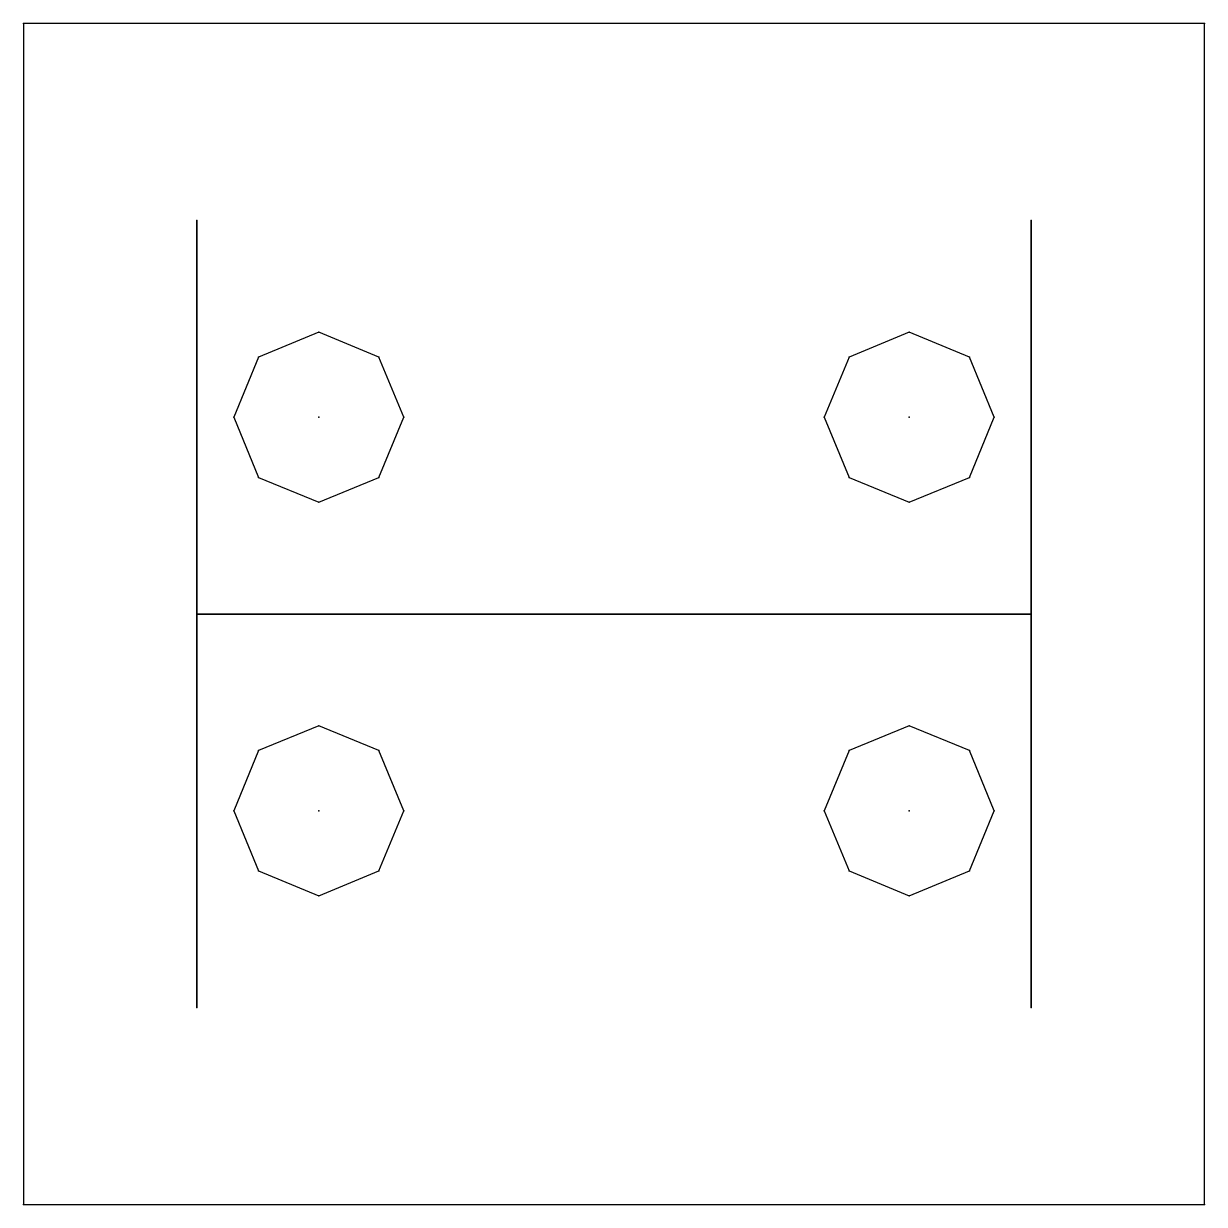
# Model space of a CAD drawing. Header units: metres. Extents: x 47.85 to 48.15, y -0.15 to 0.15.
import ezdxf

# ---------------------------------------------------------------- set-up
doc = ezdxf.new("R2010")
doc.units = ezdxf.units.M
doc.layers.add('points', color=7, linetype='Continuous')
doc.layers.add('stair_tower_column_bases_blocks_blocks', color=7, linetype='Continuous')

msp = doc.modelspace()

# ---------------------------------------------------------------- linework, layer by layer
at = {"layer": 'points'}
for p in [(47.85, 0.15), (48.15, 0.15), (47.894, 0.1), (47.894, 0.1, 1.5), (48.106, 0.1), (48.106, 0.1, 1.5), (47.925, 0.07162), (48.075, 0.07162), (47.90971, 0.06529), (47.94029, 0.06529), (48.05971, 0.06529), (48.09029, 0.06529), (47.90338, 0.05), (47.925, 0.05), (47.925, 0.05, -0.024), (47.94662, 0.05), (48.05338, 0.05), (48.075, 0.05), (48.075, 0.05, -0.024), (48.09662, 0.05), (47.90971, 0.03471), (47.94029, 0.03471), (48.05971, 0.03471), (48.09029, 0.03471), (47.925, 0.02838), (48.075, 0.02838), (47.894, 0), (47.894, 0, 1.5), (48.106, 0), (48.106, 0, 1.5), (47.925, -0.02838), (48.075, -0.02838), (47.90971, -0.03471), (47.94029, -0.03471), (48.05971, -0.03471), (48.09029, -0.03471), (47.90338, -0.05), (47.925, -0.05), (47.925, -0.05, -0.024), (47.94662, -0.05), (48.05338, -0.05), (48.075, -0.05), (48.075, -0.05, -0.024), (48.09662, -0.05), (47.90971, -0.06529), (47.94029, -0.06529), (48.05971, -0.06529), (48.09029, -0.06529), (47.925, -0.07162), (48.075, -0.07162), (47.894, -0.1), (47.894, -0.1, 1.5), (48.106, -0.1), (48.106, -0.1, 1.5), (47.85, -0.15), (48.15, -0.15)]:
    msp.add_point(p, dxfattribs=at)
at = {"layer": 'stair_tower_column_bases_blocks_blocks'}
for p, q in [((47.894, 0), (47.894, 0.1)), ((48.106, 0), (48.106, 0.1)), ((47.925, 0.05), (47.925, 0.05, -0.024)), ((48.075, 0.05), (48.075, 0.05, -0.024)), ((47.894, -0.1), (47.894, 0)), ((47.894, 0), (48.106, 0)), ((48.106, -0.1), (48.106, 0)), ((47.925, -0.05), (47.925, -0.05, -0.024)), ((48.075, -0.05), (48.075, -0.05, -0.024))]:
    msp.add_line(p, q, dxfattribs=at)
for points in [[(47.94662, 0.05, 0), (47.94029, 0.06529, 0), (47.925, 0.07162, 0), (47.90971, 0.06529, 0), (47.90338, 0.05, 0), (47.90971, 0.03471, 0), (47.925, 0.02838, 0), (47.94029, 0.03471, 0), (47.94662, 0.05, 0)], [(48.09662, 0.05, 0), (48.09029, 0.06529, 0), (48.075, 0.07162, 0), (48.05971, 0.06529, 0), (48.05338, 0.05, 0), (48.05971, 0.03471, 0), (48.075, 0.02838, 0), (48.09029, 0.03471, 0), (48.09662, 0.05, 0)], [(47.94662, -0.05, 0), (47.94029, -0.03471, 0), (47.925, -0.02838, 0), (47.90971, -0.03471, 0), (47.90338, -0.05, 0), (47.90971, -0.06529, 0), (47.925, -0.07162, 0), (47.94029, -0.06529, 0), (47.94662, -0.05, 0)], [(48.09662, -0.05, 0), (48.09029, -0.03471, 0), (48.075, -0.02838, 0), (48.05971, -0.03471, 0), (48.05338, -0.05, 0), (48.05971, -0.06529, 0), (48.075, -0.07162, 0), (48.09029, -0.06529, 0), (48.09662, -0.05, 0)]]:
    msp.add_polyline3d(points, dxfattribs=at)
for points in [[(48.15, 0.15), (47.85, 0.15), (47.85, -0.15), (48.15, -0.15)], [(47.894, 0), (47.894, 0.1), (47.894, 0.1, 1.5), (47.894, 0, 1.5)], [(48.106, 0), (48.106, 0.1), (48.106, 0.1, 1.5), (48.106, 0, 1.5)], [(47.894, -0.1), (47.894, 0), (47.894, 0, 1.5), (47.894, -0.1, 1.5)], [(47.894, 0), (48.106, 0), (48.106, 0, 1.5), (47.894, 0, 1.5)], [(48.106, -0.1), (48.106, 0), (48.106, 0, 1.5), (48.106, -0.1, 1.5)]]:
    msp.add_3dface(points, dxfattribs=at)

doc.saveas('drawing.dxf')
